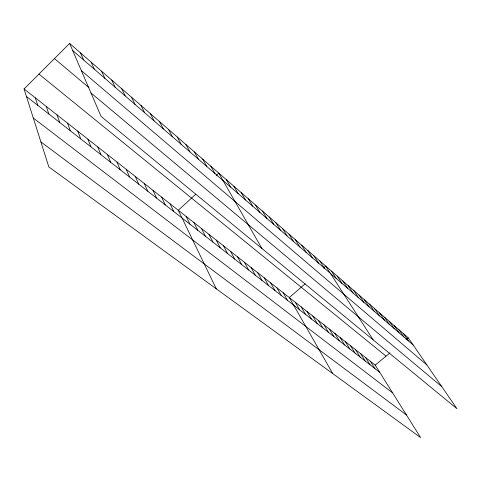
<?xml version="1.0" encoding="UTF-8"?>
<svg xmlns="http://www.w3.org/2000/svg" width="481" height="481" viewBox="0 0 481 481"><rect width="100%" height="100%" fill="white"/><g stroke="black" fill="none" stroke-linecap="round" stroke-linejoin="round"><path stroke-width="0.72" d="M24.05 88.961L375.192 365.091L420.61 437.566L48.858 166.955L24.05 88.961L69.631 43.434L408.249 337.836L456.95 408.694L101.094 116.426L69.631 43.434M195.779 194.222L178.301 210.263L216.318 288.859M216.185 175.493L218.783 173.112L261.917 248.509M305.158 283.832L289.291 297.541L332.738 373.599M323.503 267.983L325.709 266.077L373.214 339.923M375.192 365.091L389.959 352.916M406.048 339.652L408.249 337.836M40.891 141.907L406.463 414.995M33.291 118.019L392.598 392.863M26.449 96.507L379.774 372.402M38.949 74.08L386.033 356.156M90.975 92.953L441.774 386.616M54.449 58.598L88.997 87.656M81.337 70.599L426.9 364.977M72.673 50.487L413.155 344.979M403.643 333.838L408.543 340.993M398.971 329.774L403.872 336.947M394.234 325.655L399.128 332.846M389.43 321.476L394.312 328.679M384.547 317.238L389.43 324.459M379.599 312.933L384.469 320.166M374.573 308.562L379.431 315.813M369.474 304.13L374.32 311.393M364.291 299.627L369.131 306.902M359.036 295.051L363.864 302.345M353.697 290.41L358.513 297.715M348.274 285.696L353.078 293.013M342.767 280.904L347.553 288.239M337.169 276.04L341.943 283.387M331.487 271.098L336.243 278.451M319.841 260.973L324.555 268.35M313.871 255.784L318.572 263.173M307.81 250.517L312.488 257.906M301.641 245.154L306.295 252.555M295.376 239.706L300.006 247.114M370.394 361.321L374.964 368.65M289.003 234.163L293.602 241.576M365.53 357.497L370.093 364.845M360.6 353.613L365.145 360.978M282.515 228.523L287.091 235.949M355.591 349.681L360.131 357.064M275.92 222.793L280.471 230.219M350.511 345.683L355.038 353.09M345.358 341.63L349.873 349.05M269.216 216.961L273.731 224.386M340.121 337.518L344.624 344.955M262.385 211.021L266.871 218.452M334.812 333.339L339.303 340.801M255.441 204.984L259.89 212.416M329.425 329.1L333.898 336.58M323.953 324.801L328.409 332.293M248.37 198.833L252.784 206.271M318.398 320.43L322.835 327.94M241.173 192.58L245.544 200.012M312.752 315.993L317.177 323.521M307.028 311.49L311.429 319.035M233.844 186.207L238.179 193.639M301.208 306.914L305.591 314.472M226.383 179.72L230.67 187.145M295.298 302.266L299.657 309.842M283.189 292.743L287.5 300.348M210.804 166.173L215.001 173.587M276.99 287.866L281.277 295.49M202.669 159.103L206.812 166.51M270.689 282.912L274.946 290.548M264.279 277.874L268.512 285.522M194.378 151.894L198.467 159.289M257.768 272.757L261.971 280.417M185.919 144.54L189.953 151.924M251.148 267.55L255.321 275.222M177.291 137.043L181.265 144.414M244.42 262.253L248.557 269.937M237.572 256.872L241.672 264.568M168.494 129.389L172.402 136.742M230.609 251.395L234.674 259.097M159.512 121.585L163.354 128.92M223.527 245.821L227.549 253.535M216.318 240.157L220.298 247.877M150.349 113.612L154.118 120.929M208.982 234.385L212.921 242.117M140.993 105.483L144.685 112.776M201.515 228.517L205.411 236.249M193.915 222.541L197.763 230.279M131.445 97.174L135.059 104.443M186.183 216.456L189.977 224.2M121.687 88.696L125.216 95.935M111.724 80.032L115.163 87.241M170.034 203.758L173.725 211.508M161.61 197.132L165.236 204.882M101.545 71.182L104.894 78.355M153.018 190.38L156.584 198.124M91.137 62.133L94.39 69.276M144.258 183.489L147.763 191.234M80.501 52.892L83.652 59.987M135.329 176.467L138.762 184.211M126.22 169.306L129.581 177.038M116.931 162.001L120.214 169.727M107.449 154.545L110.654 162.259M97.775 146.933L100.896 154.641M87.897 139.171L90.933 146.855M77.814 131.241L80.754 138.913M67.52 123.142L70.358 130.796M56.998 114.875L59.74 122.505M46.254 106.421L48.888 114.027M35.275 97.787L37.795 105.369"/></g></svg>
